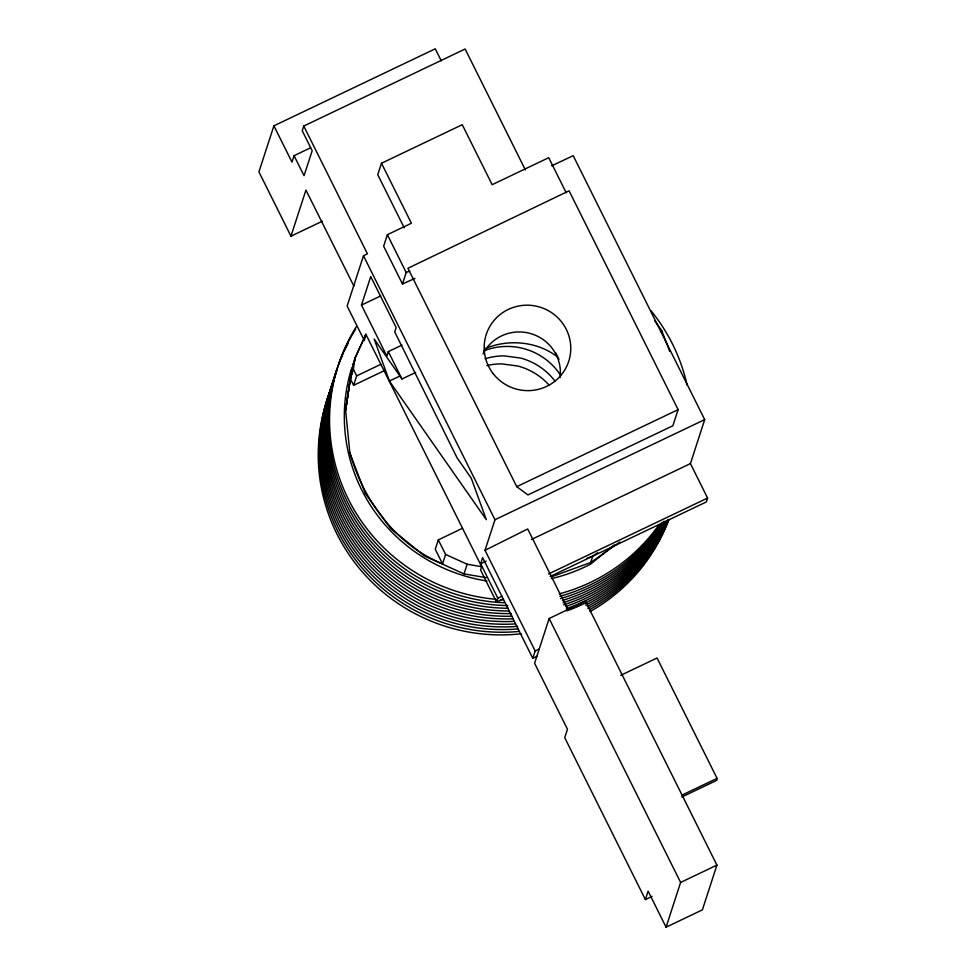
<?xml version="1.0" encoding="UTF-8"?>
<svg xmlns="http://www.w3.org/2000/svg" width="976" height="976" viewBox="0 0 976 976"><rect width="100%" height="100%" fill="white"/><g stroke="black" fill="none" stroke-linecap="round" stroke-linejoin="round"><path stroke-width="1.46" d="M620.736 675.319L657.055 657.983L717.067 778.36L716.835 780.3L681.87 796.989M354.935 360.217L353.056 364.146L352.495 368.403L354.849 358.46L365.902 334.304L481.644 566.69L480.558 570.021L496.528 602.082L503.409 598.8M486.194 577.67L464.015 573.9L424.389 555.942L390.729 528.528L365.329 493.514L349.92 453.303L345.626 410.347L351.994 367.928L345.541 410.628L350.323 378.737L353.385 369.306L354.849 358.46M351.458 375.004L353.056 364.146M350.482 379.066L351.738 372.405M365.902 334.304L364.316 340.526L347.139 306.049L363.487 255.773L367.415 253.797L303.768 126.038L465.137 49.007L525.393 169.983M661.313 331.925L661.74 330.571L654.725 320.909M438.322 539.887L435.284 549.268L442.543 563.847L445.605 554.453L438.322 539.887L462.514 528.26M645.392 899.591L648.113 891.149L666.071 927.2L702.378 909.876L716.921 865.114L585.441 601.167L549.134 618.503L534.592 663.265L567.471 729.267L564.726 737.661L645.392 899.591L652.114 896.383M441.298 60.902L435.272 48.8L273.902 125.831L258.933 171.898L290.958 236.192L322.422 221.174M310.49 147.852L294.081 155.684L291.983 162.126L273.902 125.831M290.958 236.192L305.939 190.1L353.812 285.98M401.978 345.089L388.314 351.592L386.862 356.081L361.462 305.098L370.746 276.562L396.134 327.546L394.719 331.889L457.049 457.805L471.237 478.155L486.341 519.72L389.387 381.067L374.15 338.989L401.966 378.981L415.605 372.466M566.214 192.784L548.719 157.697L492.148 184.684L462.258 124.696L381.494 163.248L411.396 223.236L387.374 234.704L383.641 246.208L402.466 283.992L414.946 278.404M385.215 370.221L353.605 385.325L356.667 375.894L353.385 369.306M402.466 283.992L406.187 272.511L387.374 234.704M349.92 453.303L350.006 453.023C363.377 500.651 395.939 544.815 442.543 563.847M464.015 573.9L467.162 564.226L481.644 566.69M496.528 602.082L497.809 598.178L480.643 563.738L482.632 557.65L532.786 658.312L536.824 656.384M532.786 658.312L535.177 650.968L485.023 550.293L494.966 519.72L363.487 255.773M678.113 409.639L672.879 425.756L527.931 494.942L516.743 486.67L407.919 268.266L569.081 190.808L678.113 409.639L516.743 486.67M550.159 576.487L706.307 501.957L707.588 498.053L690.435 463.612L704.696 419.607L573.205 155.684L551.672 165.822M666.071 927.2L680.614 882.438L549.134 618.503M303.768 126.038L302.231 130.747L312.186 150.743L304.036 175.68L294.081 155.684M551.513 576.779L590.724 562.481L592.786 556.137L597.654 552.733M381.494 163.248L377.749 174.692L404.235 227.859M354.764 358.692L365.829 334.548M614.233 544.937L590.651 564.091A167.408 164.602 18 0 1 551.306 578.634M590.724 562.481L619.882 542.034M485.023 550.293L527.711 528.98L568.142 610.122M356.667 375.894L380.884 364.304M389.387 381.067L400.367 375.833M494.966 519.72L704.696 419.607M480.643 563.738L486.133 561.115M531.383 539.521L690.435 463.612M497.809 598.178L501.92 596.214M548.536 573.961L707.588 498.053M535.177 650.968L539.216 649.04M682.102 795.05L717.067 778.36M680.614 882.438L716.921 865.114M361.462 305.098L380.713 295.935M406.187 272.511L409.847 270.974M485.035 348.639C508.24 338.709 537.3 341.332 557.43 356.874M587.186 558.187L592.786 556.137M445.605 554.453L467.162 564.226M559.004 359.375L555.551 352.69M388.314 351.592L401.966 378.981M350.323 378.737L353.605 385.325M661.74 330.571L669.707 351.372M486.829 365.585A63.086 62.037 18 0 1 501.676 363.877L518 366.049A63.086 62.037 18 0 1 549.415 385.483M485.133 358.765A63.086 62.037 18 0 1 504.275 355.886L520.598 358.058A63.086 62.037 18 0 1 554.868 380.969M486.926 580.976A167.408 164.602 18 0 1 351.372 369.16M483.974 350.799A63.086 62.037 18 0 1 560.541 375.162M482.986 353.959A40.894 40.211 18 0 1 531.347 333.78A40.894 40.211 18 0 1 560.09 377.627M664.461 522.758A181.158 178.12 18 0 1 563.689 604.839M511.241 613.562A181.158 178.12 18 0 1 335.634 373.674M662.484 522.441A181.158 178.12 18 0 1 560.468 598.581M507.752 605.547A181.158 178.12 18 0 1 337.245 368.464M338.757 364.219A181.158 178.12 18 0 1 342.747 354.434M343.991 351.677A181.158 178.12 18 0 1 348.017 343.552M666.279 521.428A181.158 178.12 18 0 1 566.312 608.707M512.571 618.808A181.158 178.12 18 0 1 332.901 381.823M660.923 523.502A181.158 178.12 18 0 1 559.882 596.287M504.092 602.717A181.158 178.12 18 0 1 355.642 329.156M668.743 519.574A181.158 178.12 18 0 1 589.638 609.634M518.951 631.435A181.158 178.12 18 0 1 328.095 396.561M658.422 525.613A181.158 178.12 18 0 1 559.333 593.847M503.506 599.825A181.158 178.12 18 0 1 500.468 599.654M495.918 599.301A181.158 178.12 18 0 1 356.569 326.326M651.09 310.856A181.158 178.12 18 0 1 687.116 385.264M663.948 521.33A181.158 178.12 18 0 1 562.518 600.423M508.398 608.268A181.158 178.12 18 0 1 337.367 368.342M665.766 521.452A181.158 178.12 18 0 1 565.726 606.535M511.9 616.198A181.158 178.12 18 0 1 333.768 379.164M667.194 521.318A181.158 178.12 18 0 1 585.576 605.144M515.426 623.92A181.158 178.12 18 0 1 331.669 385.74M664.571 521.452A181.158 178.12 18 0 1 563.091 602.68M509.045 610.976A181.158 178.12 18 0 1 336.476 371.051M668.182 519.83A181.158 178.12 18 0 1 587.393 606.438M517.622 626.372A181.158 178.12 18 0 1 330.803 388.399M668.487 519.708A181.158 178.12 18 0 1 587.857 608.402M518.293 628.91A181.158 178.12 18 0 1 328.961 393.901M666.754 521.379A181.158 178.12 18 0 1 566.885 610.854M513.23 621.407A181.158 178.12 18 0 1 332.535 383.08M668.95 519.427A181.158 178.12 18 0 1 590.09 611.562M521.135 633.778A181.158 178.12 18 0 1 327.704 397.805M493.283 373.796A43.371 42.651 18 0 0 567.581 364.402A43.371 42.651 18 0 0 521.538 305.537A43.371 42.651 18 0 0 493.283 373.796"/></g></svg>
